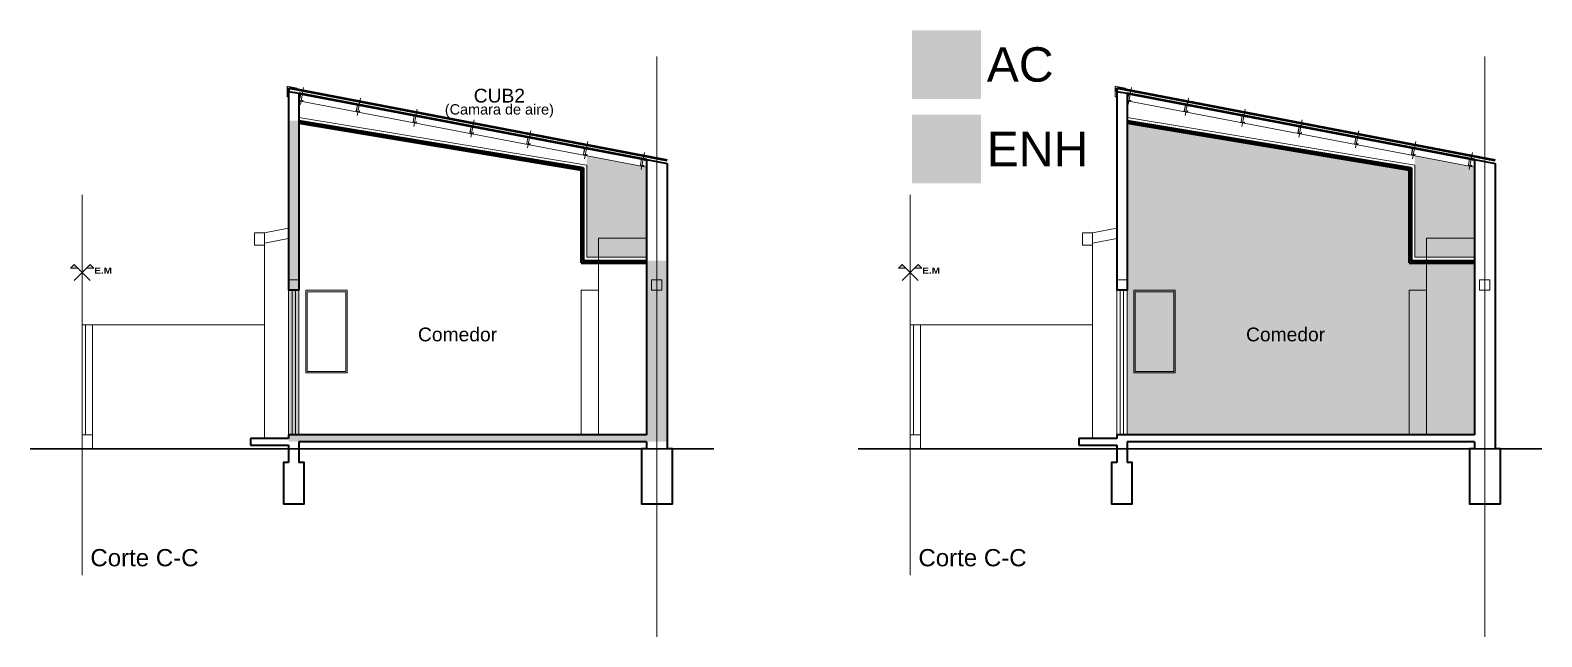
# Model space of a CAD drawing. Header units: millimetres. Extents: x 2761 to 2943, y 1816 to 1962.
# Drawn here: x 2861 to 2882.96, y 1832.33 to 1841.14 of the extents above; entities that cross this region are included whole.
import ezdxf
from ezdxf.enums import TextEntityAlignment as Align

# ---------------------------------------------------------------- set-up
doc = ezdxf.new("R2010")
doc.units = ezdxf.units.MM
doc.linetypes.add('DASHDOT', pattern=[25.4, 12.7, -6.35, 0, -6.35])
for name, color, linetype, lineweight in [('Aberturas', 1, 'Continuous', 18), ('Ambientes Climatizados', 4, 'Continuous', 15), ('Ambientes No climatizados', 3, 'Continuous', 15), ('Detalles', 3, 'Continuous', 15), ('Ejes', 3, 'DASHDOT', 13), ('Muros', 6, 'Continuous', 50), ('Muros de la envolvente térmica', 5, 'Continuous', 15), ('Textos', 3, 'Continuous', 9), ('Vistas', 1, 'Continuous', 20)]:
    doc.layers.add(name, color=color, linetype=linetype, lineweight=lineweight)
doc.styles.get("Standard").update_dxf_attribs({"font": 'arial.ttf'})

# ---------------------------------------------------------------- blocks, each defined once
blk = doc.blocks.new('PCF C N10')
at = {"color": 0}
for p, q in [((-0.025, 0.008), (-0.025, 0.092)), ((-0.023, 0.008), (-0.023, 0.092)), ((0.017, 0.1), (-0.017, 0.1)), ((0.017, 0.098), (-0.017, 0.098)), ((0.017, 0.002), (-0.017, 0.002)), ((0.017, 0), (-0.017, 0)), ((0.023, 0.085), (0.023, 0.092)), ((0.023, 0.085), (0.025, 0.085)), ((0.023, 0.008), (0.023, 0.015)), ((0.023, 0.015), (0.025, 0.015)), ((0.025, 0.085), (0.025, 0.092)), ((0.025, 0.008), (0.025, 0.015))]:
    blk.add_line(p, q, dxfattribs=at)
for centre, radius, start, end in [((-0.017, 0.092), 0.008, 90, 180), ((-0.017, 0.008), 0.008, 180, 270), ((-0.017, 0.092), 0.006, 90, 180), ((-0.017, 0.008), 0.006, 180, 270), ((0.017, 0.092), 0.008, 360, 90), ((0.017, 0.092), 0.006, 360, 90), ((0.017, 0.008), 0.008, 270, 360), ((0.017, 0.008), 0.006, 270, 360)]:
    blk.add_arc(centre, radius, start, end, dxfattribs=at)

msp = doc.modelspace()

# ---------------------------------------------------------------- hatches: boundary and pattern name
at = {"layer": 'Ambientes Climatizados', "lineweight": 20}
h = msp.add_hatch(color=256, dxfattribs=at)
h.dxf.hatch_style = 1
h.paths.add_polyline_path([(2873.814, 1841.137), (2873.814, 1840.137), (2874.814, 1840.137), (2874.814, 1841.137)])
h = msp.add_hatch(color=256, dxfattribs=at)
h.dxf.hatch_style = 1
h.paths.add_polyline_path([(2881.035, 1837.362), (2881.285, 1837.362), (2881.285, 1837.762), (2881.035, 1837.762), (2881.035, 1839.112), (2876.935, 1839.792), (2876.935, 1837.362), (2876.935, 1835.262), (2881.035, 1835.262)])
h.paths.add_polyline_path([(2881.285, 1837.362), (2881.035, 1837.362), (2881.035, 1835.262), (2881.285, 1835.262)], flags=17)
h.paths.add_polyline_path([(2881.985, 1837.762), (2881.285, 1837.762), (2881.285, 1835.262), (2881.985, 1835.262)])
at = {"layer": 'Ambientes No climatizados', "lineweight": 20}
h = msp.add_hatch(color=256, dxfattribs=at)
h.dxf.hatch_style = 1
h.paths.add_polyline_path([(2874.814, 1839.914), (2873.814, 1839.914), (2873.814, 1838.914), (2874.814, 1838.914)])
h = msp.add_hatch(color=256, dxfattribs=at)
h.dxf.hatch_style = 1
h.paths.add_polyline_path([(2869.957, 1839.151), (2869.087, 1839.317), (2869.087, 1839.18), (2869.087, 1837.842), (2869.257, 1837.842), (2869.257, 1838.121), (2869.957, 1838.121)])
h.paths.add_polyline_path([(2869.957, 1838.121), (2869.257, 1838.121), (2869.257, 1837.842), (2869.957, 1837.842)])
h = msp.add_hatch(color=256, dxfattribs=at)
h.dxf.hatch_style = 1
h.paths.add_polyline_path([(2881.985, 1839.151), (2881.115, 1839.317), (2881.115, 1839.18), (2881.115, 1837.842), (2881.285, 1837.842), (2881.285, 1838.121), (2881.985, 1838.121)])
h.paths.add_polyline_path([(2881.985, 1838.121), (2881.285, 1838.121), (2881.285, 1837.842), (2881.985, 1837.842)])
at = {"layer": 'Muros de la envolvente térmica', "lineweight": 20}
h = msp.add_hatch(color=256, dxfattribs=at)
h.dxf.hatch_style = 1
h.paths.add_polyline_path([(2864.907, 1839.823), (2864.757, 1839.823), (2864.757, 1837.362), (2864.907, 1837.362)])
h.paths.add_polyline_path([(2864.807, 1837.362), (2864.757, 1837.362), (2864.757, 1835.262), (2864.807, 1835.262)], flags=17)
h.paths.add_polyline_path([(2870.107, 1837.792), (2869.957, 1837.792), (2869.957, 1835.262), (2864.757, 1835.262), (2864.757, 1835.212), (2864.757, 1835.162), (2864.907, 1835.162), (2869.957, 1835.162), (2870.107, 1835.162)])
h.paths.add_polyline_path([(2870.257, 1837.792), (2870.107, 1837.792), (2870.107, 1835.162), (2870.257, 1835.162)])
h.paths.add_polyline_path([(2869.957, 1837.792), (2869.257, 1837.792), (2869.257, 1837.762), (2869.957, 1837.762)], flags=17)
h.paths.add_polyline_path([(2869.257, 1837.792), (2869.037, 1837.792), (2869.037, 1839.138), (2864.907, 1839.823), (2864.907, 1839.792), (2869.007, 1839.112), (2869.007, 1837.762), (2869.257, 1837.762)])
h.paths.add_polyline_path([(2864.907, 1837.512), (2864.757, 1837.512), (2864.757, 1837.362), (2864.907, 1837.362)], flags=0)
h.paths.add_polyline_path([(2864.907, 1837.362), (2864.857, 1837.362), (2864.857, 1835.262), (2864.907, 1835.262)], flags=17)
h.paths.add_polyline_path([(2864.857, 1837.362), (2864.807, 1837.362), (2864.807, 1835.262), (2864.857, 1835.262)], flags=17)
h.paths.add_polyline_path([(2864.807, 1837.362), (2864.757, 1837.362), (2864.757, 1835.262), (2864.807, 1835.262)], flags=0)
at = {"layer": 'Textos'}
h = msp.add_hatch(color=9, dxfattribs=at)
h.paths.add_polyline_path([(2861.642, 1837.737), (2861.588, 1837.682), (2861.697, 1837.682)])
h.paths.add_polyline_path([(2861.872, 1837.737), (2861.817, 1837.682), (2861.926, 1837.682)])
h = msp.add_hatch(color=9, dxfattribs=at)
h.paths.add_polyline_path([(2873.67, 1837.737), (2873.616, 1837.682), (2873.725, 1837.682)])
h.paths.add_polyline_path([(2873.9, 1837.737), (2873.845, 1837.682), (2873.954, 1837.682)])

# ---------------------------------------------------------------- linework, layer by layer
at = {"layer": 'Aberturas', "color": 9, "lineweight": 20}
for p, q in [((2864.757, 1837.362), (2864.757, 1835.262)), ((2864.807, 1837.362), (2864.807, 1835.262)), ((2864.857, 1837.362), (2864.857, 1835.262)), ((2864.907, 1837.362), (2864.907, 1835.262)), ((2876.785, 1837.362), (2876.785, 1835.262)), ((2876.835, 1837.362), (2876.835, 1835.262)), ((2876.885, 1837.362), (2876.885, 1835.262)), ((2876.935, 1837.362), (2876.935, 1835.262))]:
    msp.add_line(p, q, dxfattribs=at)
for points in [[(2865.007, 1837.362), (2865.607, 1837.362), (2865.607, 1836.162), (2865.007, 1836.162)], [(2865.027, 1837.342), (2865.587, 1837.342), (2865.587, 1836.182), (2865.027, 1836.182)], [(2877.035, 1837.362), (2877.635, 1837.362), (2877.635, 1836.162), (2877.035, 1836.162)], [(2877.055, 1837.342), (2877.615, 1837.342), (2877.615, 1836.182), (2877.055, 1836.182)]]:
    msp.add_lwpolyline(points, close=True, dxfattribs=at)
at = {"layer": 'Detalles', "color": 9, "lineweight": 20}
for p, q in [((2864.974, 1840.308), (2864.927, 1840.057)), ((2877.002, 1840.308), (2876.954, 1840.057)), ((2864.907, 1840.113), (2869.957, 1839.151)), ((2865.799, 1840.15), (2865.752, 1839.899)), ((2866.625, 1839.993), (2866.577, 1839.742)), ((2876.935, 1840.113), (2881.985, 1839.151)), ((2877.827, 1840.15), (2877.78, 1839.899)), ((2878.653, 1839.993), (2878.605, 1839.742)), ((2864.907, 1839.873), (2869.087, 1839.18)), ((2867.45, 1839.836), (2867.402, 1839.585)), ((2876.935, 1839.873), (2881.115, 1839.18)), ((2879.478, 1839.836), (2879.43, 1839.585)), ((2868.275, 1839.678), (2868.228, 1839.428)), ((2869.101, 1839.521), (2869.053, 1839.271)), ((2880.303, 1839.678), (2880.256, 1839.428)), ((2881.129, 1839.521), (2881.081, 1839.271)), ((2869.926, 1839.364), (2869.878, 1839.114)), ((2881.954, 1839.364), (2881.906, 1839.114)), ((2869.087, 1839.18), (2869.087, 1837.842)), ((2881.115, 1839.18), (2881.115, 1837.842)), ((2869.087, 1837.842), (2869.957, 1837.842)), ((2881.115, 1837.842), (2881.985, 1837.842))]:
    msp.add_line(p, q, dxfattribs=at)
for points in [[(2864.757, 1840.173), (2864.757, 1840.173), (2864.737, 1840.173), (2864.737, 1840.324), (2864.883, 1840.295), (2864.88, 1840.278)], [(2876.785, 1840.173), (2876.785, 1840.173), (2876.765, 1840.173), (2876.765, 1840.324), (2876.911, 1840.295), (2876.908, 1840.278)]]:
    msp.add_lwpolyline(points, dxfattribs=at)
for points in [[(2864.757, 1837.362), (2864.907, 1837.362), (2864.907, 1837.512), (2864.757, 1837.512)], [(2870.026, 1837.362), (2870.176, 1837.362), (2870.176, 1837.512), (2870.026, 1837.512)], [(2876.785, 1837.362), (2876.935, 1837.362), (2876.935, 1837.512), (2876.785, 1837.512)], [(2882.054, 1837.362), (2882.204, 1837.362), (2882.204, 1837.512), (2882.054, 1837.512)]]:
    msp.add_lwpolyline(points, close=True, dxfattribs=at)
at = {"layer": 'Ejes', "color": 9}
for p, q in [((2870.107, 1840.757), (2870.107, 1832.332)), ((2882.135, 1840.757), (2882.135, 1832.332)), ((2861.757, 1838.75), (2861.757, 1833.224)), ((2873.785, 1838.75), (2873.785, 1833.224))]:
    msp.add_line(p, q, dxfattribs=at)
at = {"layer": 'Muros', "color": 9, "lineweight": 35}
for p, q in [((2864.757, 1840.25), (2864.757, 1837.362)), ((2864.907, 1840.222), (2864.907, 1837.362)), ((2876.785, 1840.25), (2876.785, 1837.362)), ((2876.935, 1840.222), (2876.935, 1837.362)), ((2869.957, 1839.259), (2869.957, 1835.262)), ((2869.957, 1839.259), (2870.257, 1839.202)), ((2870.257, 1839.202), (2870.257, 1835.062)), ((2881.985, 1839.259), (2881.985, 1835.262)), ((2881.985, 1839.259), (2882.285, 1839.202)), ((2882.285, 1839.202), (2882.285, 1835.062)), ((2864.757, 1835.212), (2864.205, 1835.212)), ((2864.205, 1835.212), (2864.205, 1835.112)), ((2869.957, 1835.262), (2864.757, 1835.262)), ((2864.757, 1835.262), (2864.757, 1835.212)), ((2869.957, 1835.162), (2864.907, 1835.162)), ((2864.907, 1835.162), (2864.907, 1834.862)), ((2869.957, 1835.162), (2869.957, 1835.062)), ((2876.785, 1835.212), (2876.233, 1835.212)), ((2876.233, 1835.212), (2876.233, 1835.112)), ((2881.985, 1835.262), (2876.785, 1835.262)), ((2876.785, 1835.262), (2876.785, 1835.212)), ((2881.985, 1835.162), (2876.935, 1835.162)), ((2876.935, 1835.162), (2876.935, 1834.862)), ((2881.985, 1835.162), (2881.985, 1835.062)), ((2864.205, 1835.112), (2864.757, 1835.112)), ((2864.757, 1835.112), (2864.757, 1834.862)), ((2876.233, 1835.112), (2876.785, 1835.112)), ((2876.785, 1835.112), (2876.785, 1834.862))]:
    msp.add_line(p, q, dxfattribs=at)
at = {"layer": 'Muros', "color": 9}
for p, q in [((2864.766, 1840.299), (2870.257, 1839.253)), ((2864.907, 1840.222), (2869.957, 1839.259)), ((2876.794, 1840.299), (2882.285, 1839.253)), ((2876.935, 1840.222), (2881.985, 1839.259)), ((2864.907, 1839.823), (2869.037, 1839.138)), ((2864.907, 1839.792), (2869.007, 1839.112)), ((2876.935, 1839.823), (2881.065, 1839.138)), ((2876.935, 1839.792), (2881.035, 1839.112)), ((2869.007, 1839.112), (2869.007, 1837.762)), ((2869.037, 1839.138), (2869.037, 1837.792)), ((2881.035, 1839.112), (2881.035, 1837.762)), ((2881.065, 1839.138), (2881.065, 1837.792)), ((2869.007, 1837.762), (2869.957, 1837.762)), ((2869.037, 1837.792), (2869.957, 1837.792)), ((2881.035, 1837.762), (2881.985, 1837.762)), ((2881.065, 1837.792), (2881.985, 1837.792))]:
    msp.add_line(p, q, dxfattribs=at)
for points in [[(2864.757, 1840.25), (2864.766, 1840.299)], [(2876.785, 1840.25), (2876.794, 1840.299)]]:
    msp.add_lwpolyline(points, dxfattribs=at)
at = {"layer": 'Muros', "color": 9, "lineweight": 35}
for points in [[(2864.757, 1840.25), (2864.907, 1840.222)], [(2876.785, 1840.25), (2876.935, 1840.222)], [(2864.907, 1837.362), (2864.757, 1837.362)], [(2876.935, 1837.362), (2876.785, 1837.362)], [(2869.957, 1835.062), (2869.882, 1835.062), (2869.882, 1834.262), (2870.332, 1834.262), (2870.332, 1835.062), (2870.257, 1835.062)], [(2881.985, 1835.062), (2881.91, 1835.062), (2881.91, 1834.262), (2882.36, 1834.262), (2882.36, 1835.062), (2882.285, 1835.062)], [(2864.757, 1834.862), (2864.684, 1834.862), (2864.684, 1834.262), (2864.984, 1834.262), (2864.984, 1834.862), (2864.907, 1834.862)], [(2876.785, 1834.862), (2876.712, 1834.862), (2876.712, 1834.262), (2877.012, 1834.262), (2877.012, 1834.862), (2876.935, 1834.862)]]:
    msp.add_lwpolyline(points, dxfattribs=at)
at = {"layer": 'Textos', "color": 9}
for p, q in [((2861.642, 1837.737), (2861.588, 1837.682)), ((2861.697, 1837.682), (2861.588, 1837.682)), ((2861.642, 1837.737), (2861.872, 1837.506)), ((2861.642, 1837.506), (2861.872, 1837.737)), ((2861.926, 1837.682), (2861.817, 1837.682)), ((2861.872, 1837.737), (2861.926, 1837.682)), ((2873.67, 1837.737), (2873.616, 1837.682)), ((2873.725, 1837.682), (2873.616, 1837.682)), ((2873.67, 1837.737), (2873.9, 1837.506)), ((2873.67, 1837.506), (2873.9, 1837.737)), ((2873.954, 1837.682), (2873.845, 1837.682)), ((2873.9, 1837.737), (2873.954, 1837.682))]:
    msp.add_line(p, q, dxfattribs=at)
at = {"layer": 'Vistas', "color": 9, "lineweight": 20}
for p, q in [((2864.757, 1838.262), (2864.407, 1838.195)), ((2864.407, 1838.195), (2864.407, 1835.212)), ((2876.785, 1838.262), (2876.435, 1838.195)), ((2876.435, 1838.195), (2876.435, 1835.212)), ((2864.757, 1838.114), (2864.407, 1838.048)), ((2869.257, 1838.121), (2869.257, 1835.262)), ((2869.257, 1838.121), (2869.957, 1838.121)), ((2876.785, 1838.114), (2876.435, 1838.048)), ((2881.285, 1838.121), (2881.285, 1835.262)), ((2881.285, 1838.121), (2881.985, 1838.121)), ((2869.007, 1837.362), (2869.007, 1835.262)), ((2869.007, 1837.362), (2869.257, 1837.362)), ((2881.035, 1837.362), (2881.035, 1835.262)), ((2881.035, 1837.362), (2881.285, 1837.362)), ((2861.906, 1836.862), (2864.407, 1836.862)), ((2873.934, 1836.862), (2876.435, 1836.862))]:
    msp.add_line(p, q, dxfattribs=at)
at = {"layer": 'Vistas', "color": 9, "lineweight": 30}
for p, q in [((2870.932, 1835.062), (2861.003, 1835.062)), ((2882.96, 1835.062), (2873.031, 1835.062))]:
    msp.add_line(p, q, dxfattribs=at)
at = {"layer": 'Vistas', "color": 9, "lineweight": 20}
for points in [[(2864.407, 1838.195), (2864.259, 1838.195), (2864.259, 1838.019), (2864.407, 1838.019)], [(2876.435, 1838.195), (2876.287, 1838.195), (2876.287, 1838.019), (2876.435, 1838.019)], [(2861.757, 1836.862), (2861.807, 1836.862), (2861.807, 1835.262), (2861.757, 1835.262)], [(2861.757, 1836.862), (2861.906, 1836.862), (2861.906, 1835.262), (2861.757, 1835.262)], [(2873.785, 1836.862), (2873.835, 1836.862), (2873.835, 1835.262), (2873.785, 1835.262)], [(2873.785, 1836.862), (2873.934, 1836.862), (2873.934, 1835.262), (2873.785, 1835.262)], [(2861.906, 1835.262), (2861.756, 1835.262), (2861.756, 1835.062), (2861.906, 1835.062)], [(2873.934, 1835.262), (2873.784, 1835.262), (2873.784, 1835.062), (2873.934, 1835.062)]]:
    msp.add_lwpolyline(points, close=True, dxfattribs=at)

# ---------------------------------------------------------------- block references
at = {"layer": 'Detalles', "color": 9, "lineweight": 20, "xscale": -1, "rotation": 169.2096655938015}
for p in [(2864.956, 1840.212), (2876.984, 1840.212), (2865.781, 1840.054), (2877.809, 1840.054), (2866.606, 1839.897), (2867.432, 1839.74), (2878.634, 1839.897), (2879.46, 1839.74), (2868.257, 1839.583), (2880.285, 1839.583), (2869.082, 1839.426), (2881.11, 1839.426), (2869.908, 1839.268), (2881.936, 1839.268)]:
    msp.add_blockref('PCF C N10', p, dxfattribs=at)

# ---------------------------------------------------------------- texts
at = {"layer": 'Textos', "color": 18, "lineweight": 20}
for s, height, p in [('CUB2', 0.2, (2867.818, 1840.088)), ('(Camara de aire)', 0.15, (2867.818, 1839.914))]:
    msp.add_text(s, height=height, dxfattribs=at).set_placement(p, align=Align.CENTER)
at = {"layer": 'Textos', "color": 9, "lineweight": 20}
for p in [(2861.877, 1833.355), (2873.905, 1833.355)]:
    msp.add_text('Corte C-C', height=0.25, dxfattribs=at).set_placement(p)
at = {"layer": 'Textos', "color": 7, "char_height": 0.5, "width": 0.7876, "attachment_point": 4}
for s, insert in [('{\\fArial|b0|i0|c0|p34;AC}', (2874.898, 1840.637)), ('{\\fArial|b0|i0|c0|p34;ENH}', (2874.898, 1839.414))]:
    msp.add_mtext(s, dxfattribs=dict(at, insert=insert))
at = {"layer": 'Textos', "color": 9, "char_height": 0.09, "width": 1.26588, "attachment_point": 3}
for insert in [(2862.19, 1837.692), (2874.218, 1837.692)]:
    msp.add_mtext('{\\fArial Black|b0|i0|c0|p34;E.M}', dxfattribs=dict(at, insert=insert))
at = {"layer": 'Textos', "color": 9, "lineweight": 20, "char_height": 0.2, "width": 1.47542, "attachment_point": 3}
for insert in [(2867.785, 1836.821), (2879.813, 1836.821)]:
    msp.add_mtext('{\\fArial|b0|i0|c0|p34;Comedor}', dxfattribs=dict(at, insert=insert))

doc.saveas('drawing.dxf')
